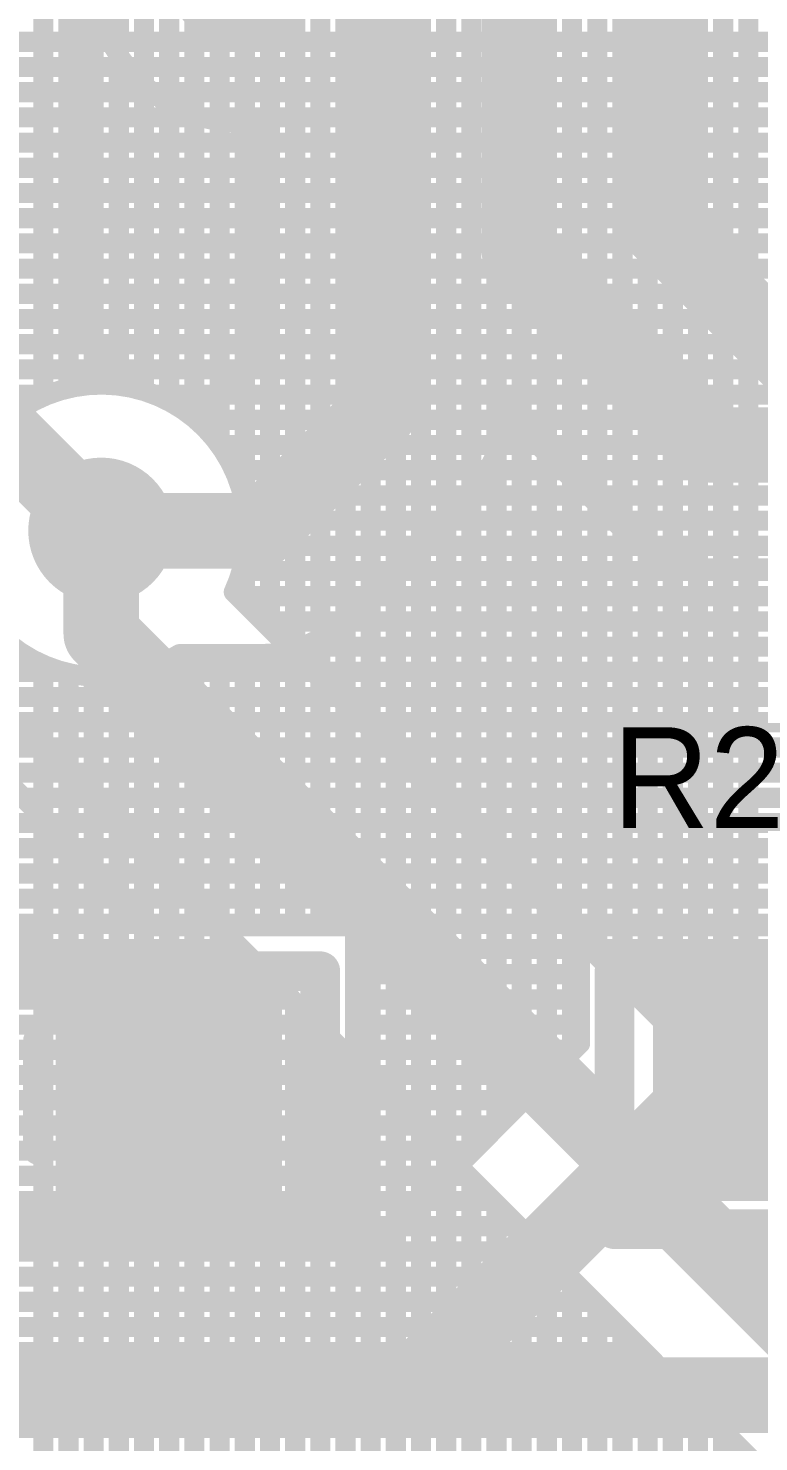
# Model space of a CAD drawing. Header units: millimetres. Extents: x 1.42 to 3.4, y 1.21 to 3.22.
# Drawn here: x 1.882 to 2.0271, y 2.3422 to 2.6227 of the extents above; entities that cross this region are included whole.
import ezdxf

# ---------------------------------------------------------------- set-up
doc = ezdxf.new("R2010")
doc.units = ezdxf.units.MM
doc.header["$MEASUREMENT"] = 0
for name, color, linetype in [('BottomLayer', 5, 'Continuous'), ('BottomSolder', 6, 'Continuous'), ('MultiLayer', 9, 'Continuous'), ('TopLayer', 1, 'Continuous'), ('TopOverlay', 2, 'Continuous'), ('TopPaste', 8, 'Continuous'), ('TopSolder', 216, 'Continuous'), ('ViaHoleLayer', 16, 'Continuous')]:
    doc.layers.add(name, color=color, linetype=linetype)

# ---------------------------------------------------------------- blocks, each defined once
blk = doc.blocks.new('R0603_9')
at = {"layer": 'TopLayer'}
for points in [[(-0.04992, 0.0175), (-0.04992, -0.0175), (-0.00992, 0.0175), (-0.00992, -0.0175)], [(0.00992, 0.0175), (0.00992, -0.0175), (0.04992, 0.0175), (0.04992, -0.0175)]]:
    blk.add_solid(points, dxfattribs=at)
at = {"layer": 'TopOverlay', "const_width": 0.00787}
for points in [[(-0.06007, 0.02559), (0.05993, 0.02559)], [(-0.06007, -0.02559), (-0.06007, 0.02559)], [(0.05993, -0.02559), (0.05993, 0.02559)], [(0.00039, 0.00945), (0.00039, 0.02165)], [(-0.00472, -0.00945), (-0.00472, 0.00827)], [(-0.00472, 0.00827), (0.00512, 0.00827)], [(0.00512, -0.00945), (0.00512, 0.00827)], [(-0.00472, -0.00945), (0.00512, -0.00945)], [(0.00039, -0.02165), (0.00039, -0.00866)], [(-0.06007, -0.02559), (0.05993, -0.02559)]]:
    blk.add_lwpolyline(points, dxfattribs=at)
at = {"layer": 'TopOverlay', "const_width": 0.00394}
for points in [[(-0.06204, 0.02559, 1), (-0.0581, 0.02559, 1)], [(-0.06204, 0.02559, 1), (-0.0581, 0.02559, 1)], [(0.05796, 0.02559, 1), (0.0619, 0.02559, 1)], [(0.05796, 0.02559, 1), (0.0619, 0.02559, 1)], [(-0.00158, 0.02165, 1), (0.00236, 0.02165, 1)], [(-0.00669, 0.00827, 1), (-0.00276, 0.00827, 1)], [(-0.00669, 0.00827, 1), (-0.00276, 0.00827, 1)], [(-0.00158, 0.00945, 1), (0.00236, 0.00945, 1)], [(0.00315, 0.00827, 1), (0.00709, 0.00827, 1)], [(0.00315, 0.00827, 1), (0.00709, 0.00827, 1)], [(-0.00669, -0.00945, 1), (-0.00276, -0.00945, 1)], [(-0.00669, -0.00945, 1), (-0.00276, -0.00945, 1)], [(-0.00158, -0.00866, 1), (0.00236, -0.00866, 1)], [(0.00315, -0.00945, 1), (0.00709, -0.00945, 1)], [(0.00315, -0.00945, 1), (0.00709, -0.00945, 1)], [(-0.00158, -0.02165, 1), (0.00236, -0.02165, 1)], [(-0.06204, -0.02559, 1), (-0.0581, -0.02559, 1)], [(-0.06204, -0.02559, 1), (-0.0581, -0.02559, 1)], [(0.05796, -0.02559, 1), (0.0619, -0.02559, 1)], [(0.05796, -0.02559, 1), (0.0619, -0.02559, 1)]]:
    blk.add_lwpolyline(points, format="xyb", close=True, dxfattribs=at)
at = {"layer": 'TopPaste'}
for points in [[(-0.04992, 0.0175), (-0.04992, -0.0175), (-0.00992, 0.0175), (-0.00992, -0.0175)], [(0.00992, 0.0175), (0.00992, -0.0175), (0.04992, 0.0175), (0.04992, -0.0175)]]:
    blk.add_solid(points, dxfattribs=at)
at = {"layer": 'TopSolder'}
for points in [[(-0.05242, 0.02), (-0.05242, -0.02), (-0.00742, 0.02), (-0.00742, -0.02)], [(0.00742, 0.02), (0.00742, -0.02), (0.05242, 0.02), (0.05242, -0.02)]]:
    blk.add_solid(points, dxfattribs=at)
blk = doc.blocks.new('12864_12')
at = {"layer": 'TopOverlay', "const_width": 0.002}
blk.add_lwpolyline([(-0.4874, -0.25528), (0.48661, -0.25528)], dxfattribs=at)
blk = doc.blocks.new('C0603_15')
at = {"layer": 'TopLayer'}
for points in [[(-0.00992, -0.0175), (-0.00992, 0.0175), (-0.04992, -0.0175), (-0.04992, 0.0175)], [(0.04992, -0.0175), (0.04992, 0.0175), (0.00992, -0.0175), (0.00992, 0.0175)]]:
    blk.add_solid(points, dxfattribs=at)
at = {"layer": 'TopOverlay'}
for points, const_width in [([(0.06, 0.02559), (-0.06, 0.02559)], 0.00787), ([(-0.06, 0.02559), (-0.06, -0.02559)], 0.00787), ([(0.06, 0.02559), (0.06, -0.02559)], 0.00787), ([(-0.00394, 0.00984), (-0.00394, -0.01181)], 0.00591), ([(0.00394, 0.00984), (0.00394, -0.01181)], 0.00591), ([(0.06, -0.02559), (-0.06, -0.02559)], 0.00787)]:
    blk.add_lwpolyline(points, dxfattribs=dict(at, const_width=const_width))
for points, const_width in [([(-0.06197, 0.02559, 1), (-0.05803, 0.02559, 1)], 0.00394), ([(-0.06197, 0.02559, 1), (-0.05803, 0.02559, 1)], 0.00394), ([(0.05803, 0.02559, 1), (0.06197, 0.02559, 1)], 0.00394), ([(0.05803, 0.02559, 1), (0.06197, 0.02559, 1)], 0.00394), ([(-0.00541, 0.00984, 1), (-0.00246, 0.00984, 1)], 0.00295), ([(0.00246, 0.00984, 1), (0.00541, 0.00984, 1)], 0.00295), ([(-0.00541, -0.01181, 1), (-0.00246, -0.01181, 1)], 0.00295), ([(0.00246, -0.01181, 1), (0.00541, -0.01181, 1)], 0.00295), ([(-0.06197, -0.02559, 1), (-0.05803, -0.02559, 1)], 0.00394), ([(-0.06197, -0.02559, 1), (-0.05803, -0.02559, 1)], 0.00394), ([(0.05803, -0.02559, 1), (0.06197, -0.02559, 1)], 0.00394), ([(0.05803, -0.02559, 1), (0.06197, -0.02559, 1)], 0.00394)]:
    blk.add_lwpolyline(points, format="xyb", close=True, dxfattribs=dict(at, const_width=const_width))
at = {"layer": 'TopPaste'}
for points in [[(-0.00992, -0.0175), (-0.00992, 0.0175), (-0.04992, -0.0175), (-0.04992, 0.0175)], [(0.04992, -0.0175), (0.04992, 0.0175), (0.00992, -0.0175), (0.00992, 0.0175)]]:
    blk.add_solid(points, dxfattribs=at)
at = {"layer": 'TopSolder'}
for points in [[(-0.00742, -0.02), (-0.00742, 0.02), (-0.05242, -0.02), (-0.05242, 0.02)], [(0.05242, -0.02), (0.05242, 0.02), (0.00742, -0.02), (0.00742, 0.02)]]:
    blk.add_solid(points, dxfattribs=at)

msp = doc.modelspace()

# ---------------------------------------------------------------- linework, layer by layer
at = {"layer": 'BottomLayer'}
for points, const_width in [([(1.885, 2.54962), (1.885, 3.21)], 0.004), ([(1.89, 2.55126), (1.89, 3.21)], 0.004), ([(1.895, 2.55196), (1.895, 3.21)], 0.004), ([(1.9, 2.55179), (1.9, 3.21)], 0.004), ([(1.905, 2.55073), (1.905, 3.21)], 0.004), ([(1.91, 2.54867), (1.91, 3.21)], 0.004), ([(1.915, 2.54533), (1.915, 3.21)], 0.004), ([(1.92, 2.53999), (1.92, 3.21)], 0.004), ([(1.925, 2.52836), (1.925, 3.21)], 0.004), ([(1.93, 2.50365), (1.93, 3.21)], 0.004), ([(1.935, 2.49865), (1.935, 3.21)], 0.004), ([(1.94, 2.49365), (1.94, 3.21)], 0.004), ([(1.945, 2.48865), (1.945, 3.21)], 0.004), ([(1.95, 2.48365), (1.95, 3.21)], 0.004), ([(1.955, 2.47865), (1.955, 3.21)], 0.004), ([(1.96, 2.47365), (1.96, 3.21)], 0.004), ([(1.965, 2.46865), (1.965, 3.21)], 0.004), ([(1.97, 2.46365), (1.97, 3.21)], 0.004), ([(1.975, 2.45865), (1.975, 3.21)], 0.004), ([(1.98, 2.45365), (1.98, 3.21)], 0.004), ([(1.985, 2.44865), (1.985, 3.21)], 0.004), ([(1.99, 2.44365), (1.99, 3.21)], 0.004), ([(1.995, 2.43865), (1.995, 3.21)], 0.004), ([(2, 2.43365), (2, 3.21)], 0.004), ([(2.005, 2.42865), (2.005, 3.21)], 0.004), ([(2.01, 2.42365), (2.01, 3.21)], 0.004), ([(2.015, 2.41865), (2.015, 3.21)], 0.004), ([(2.02, 2.41365), (2.02, 3.21)], 0.004), ([(2.025, 2.40865), (2.025, 3.21)], 0.004), ([(1.42, 2.62), (2.0975, 2.62)], 0.004), ([(1.42, 2.615), (2.1038, 2.615)], 0.004), ([(1.42, 2.61), (2.86939, 2.61)], 0.004), ([(1.42, 2.605), (2.87439, 2.605)], 0.004), ([(1.42, 2.6), (2.87939, 2.6)], 0.004), ([(1.42, 2.595), (2.88439, 2.595)], 0.004), ([(1.42, 2.59), (2.88939, 2.59)], 0.004), ([(1.42, 2.585), (2.89439, 2.585)], 0.004), ([(1.42, 2.58), (2.89939, 2.58)], 0.004), ([(1.42, 2.575), (2.90439, 2.575)], 0.004), ([(1.42, 2.57), (2.90939, 2.57)], 0.004), ([(1.42, 2.565), (2.91439, 2.565)], 0.004), ([(1.42, 2.56), (2.91939, 2.56)], 0.004), ([(1.42, 2.555), (2.21069, 2.555)], 0.004), ([(1.42, 2.55), (1.88592, 2.55)], 0.004), ([(1.90708, 2.55), (2.20399, 2.55)], 0.004), ([(1.91539, 2.545), (2.19999, 2.545)], 0.004), ([(1.91999, 2.54), (2.19747, 2.54)], 0.004), ([(1.9229, 2.535), (2.19603, 2.535)], 0.004), ([(1.8965, 2.5025), (1.8965, 2.523)], 0.015), ([(1.92464, 2.53), (2.1955, 2.53)], 0.004), ([(1.92543, 2.525), (2.19585, 2.525)], 0.004), ([(1.92534, 2.52), (2.1971, 2.52)], 0.004), ([(1.925, 2.50865), (1.925, 2.51764)], 0.004), ([(1.92437, 2.515), (2.19939, 2.515)], 0.004), ([(1.92282, 2.51083), (2.23785, 2.1958)], 0.004), ([(1.8965, 2.5025), (2.2315, 2.1675)], 0.015), ([(1.92365, 2.51), (2.20303, 2.51)], 0.004), ([(1.92865, 2.505), (2.20898, 2.505)], 0.004), ([(1.93365, 2.5), (2.22289, 2.5)], 0.004), ([(1.93865, 2.495), (2.22789, 2.495)], 0.004), ([(1.94365, 2.49), (2.23289, 2.49)], 0.004), ([(1.8792, 2.48515), (2.2032, 2.16115)], 0.004), ([(1.94865, 2.485), (2.23789, 2.485)], 0.004), ([(1.42, 2.48), (1.88435, 2.48)], 0.004), ([(1.95365, 2.48), (2.242, 2.48)], 0.004), ([(1.885, 1.24039), (1.885, 2.47935)], 0.004), ([(1.42, 2.475), (1.88935, 2.475)], 0.004), ([(1.89, 1.24039), (1.89, 2.47435)], 0.004), ([(1.95865, 2.475), (2.242, 2.475)], 0.004), ([(1.42, 2.47), (1.89435, 2.47)], 0.004), ([(1.895, 1.24039), (1.895, 2.46935)], 0.004), ([(1.96365, 2.47), (2.242, 2.47)], 0.004), ([(1.42, 2.465), (1.89935, 2.465)], 0.004), ([(1.9, 1.24039), (1.9, 2.46435)], 0.004), ([(1.96865, 2.465), (2.242, 2.465)], 0.004), ([(1.42, 2.46), (1.90435, 2.46)], 0.004), ([(1.905, 1.24039), (1.905, 2.45935)], 0.004), ([(1.97365, 2.46), (2.242, 2.46)], 0.004), ([(1.42, 2.455), (1.90935, 2.455)], 0.004), ([(1.97865, 2.455), (2.242, 2.455)], 0.004), ([(1.91, 2.27878), (1.91, 2.45435)], 0.004), ([(1.42, 2.45), (1.91435, 2.45)], 0.004), ([(1.915, 2.28646), (1.915, 2.44935)], 0.004), ([(1.98365, 2.45), (2.242, 2.45)], 0.004), ([(1.42, 2.445), (1.91935, 2.445)], 0.004), ([(1.92, 2.29085), (1.92, 2.44435)], 0.004), ([(1.98865, 2.445), (2.242, 2.445)], 0.004), ([(1.42, 2.44), (1.92435, 2.44)], 0.004), ([(1.925, 2.29362), (1.925, 2.43935)], 0.004), ([(1.99365, 2.44), (2.242, 2.44)], 0.004), ([(1.42, 2.435), (1.92935, 2.435)], 0.004), ([(1.93, 2.29526), (1.93, 2.43435)], 0.004), ([(1.99865, 2.435), (2.242, 2.435)], 0.004), ([(1.42, 2.43), (1.93435, 2.43)], 0.004), ([(2.00365, 2.43), (2.242, 2.43)], 0.004), ([(1.935, 2.29596), (1.935, 2.42935)], 0.004), ([(1.42, 2.425), (1.93935, 2.425)], 0.004), ([(1.94, 2.29579), (1.94, 2.42435)], 0.004), ([(2.00865, 2.425), (2.242, 2.425)], 0.004), ([(1.42, 2.42), (1.94435, 2.42)], 0.004), ([(1.945, 2.29473), (1.945, 2.41935)], 0.004), ([(2.01365, 2.42), (2.242, 2.42)], 0.004), ([(1.42, 2.415), (1.94935, 2.415)], 0.004), ([(1.95, 2.29267), (1.95, 2.41435)], 0.004), ([(2.01865, 2.415), (2.242, 2.415)], 0.004), ([(1.42, 2.41), (1.95435, 2.41)], 0.004), ([(2.02365, 2.41), (2.242, 2.41)], 0.004), ([(1.955, 2.28933), (1.955, 2.40935)], 0.004), ([(1.42, 2.405), (1.95935, 2.405)], 0.004), ([(1.96, 2.28399), (1.96, 2.40435)], 0.004), ([(2.02865, 2.405), (2.242, 2.405)], 0.004), ([(1.42, 2.4), (1.96435, 2.4)], 0.004), ([(1.965, 2.27476), (1.965, 2.39935)], 0.004), ([(1.42, 2.395), (1.96935, 2.395)], 0.004), ([(1.97, 2.26976), (1.97, 2.39435)], 0.004), ([(1.42, 2.39), (1.97435, 2.39)], 0.004), ([(1.975, 2.26476), (1.975, 2.38935)], 0.004), ([(1.42, 2.385), (1.97935, 2.385)], 0.004), ([(1.98, 2.25976), (1.98, 2.38435)], 0.004), ([(1.42, 2.38), (1.98435, 2.38)], 0.004), ([(1.985, 2.25476), (1.985, 2.37935)], 0.004), ([(1.42, 2.375), (1.98935, 2.375)], 0.004), ([(1.99, 2.24976), (1.99, 2.37435)], 0.004), ([(1.42, 2.37), (1.99435, 2.37)], 0.004), ([(1.995, 2.24476), (1.995, 2.36935)], 0.004), ([(1.42, 2.365), (1.99935, 2.365)], 0.004), ([(2, 2.23976), (2, 2.36435)], 0.004), ([(1.42, 2.36), (2.00435, 2.36)], 0.004), ([(2.005, 2.23476), (2.005, 2.35935)], 0.004), ([(1.42, 2.355), (2.00935, 2.355)], 0.004), ([(2.01, 2.22976), (2.01, 2.35435)], 0.004), ([(1.42, 2.35), (2.01435, 2.35)], 0.004), ([(2.015, 2.22476), (2.015, 2.34935)], 0.004), ([(1.42, 2.345), (2.01935, 2.345)], 0.004), ([(2.02, 2.21976), (2.02, 2.34435)], 0.004)]:
    msp.add_lwpolyline(points, dxfattribs=dict(at, const_width=const_width))
for points, const_width in [([(1.91841, 2.63291, 1), (1.93041, 2.63291, 1)], 0.012), ([(1.889, 2.55126, 1), (1.891, 2.55126, 1)], 0.002), ([(1.894, 2.55196, 1), (1.896, 2.55196, 1)], 0.002), ([(1.899, 2.55179, 1), (1.901, 2.55179, 1)], 0.002), ([(1.904, 2.55073, 1), (1.906, 2.55073, 1)], 0.002), ([(1.884, 2.54962, 1), (1.886, 2.54962, 1)], 0.002), ([(1.88492, 2.55, 1), (1.88692, 2.55, 1)], 0.002), ([(1.90608, 2.55, 1), (1.90808, 2.55, 1)], 0.002), ([(1.909, 2.54867, 1), (1.911, 2.54867, 1)], 0.002), ([(1.914, 2.54533, 1), (1.916, 2.54533, 1)], 0.002), ([(1.91439, 2.545, 1), (1.91639, 2.545, 1)], 0.002), ([(1.91899, 2.54, 1), (1.92099, 2.54, 1)], 0.002), ([(1.919, 2.53999, 1), (1.921, 2.53999, 1)], 0.002), ([(1.9219, 2.535, 1), (1.9239, 2.535, 1)], 0.002), ([(1.8905, 2.523, 1), (1.9025, 2.523, 1)], 0.012), ([(1.89275, 2.523, 1), (1.90025, 2.523, 1)], 0.0075), ([(1.92364, 2.53, 1), (1.92564, 2.53, 1)], 0.002), ([(1.924, 2.52836, 1), (1.926, 2.52836, 1)], 0.002), ([(1.92443, 2.525, 1), (1.92643, 2.525, 1)], 0.002), ([(1.9245, 2.523, 1), (1.9265, 2.523, 1)], 0.002), ([(1.9245, 2.523, 1), (1.9265, 2.523, 1)], 0.002), ([(1.92434, 2.52, 1), (1.92634, 2.52, 1)], 0.002), ([(1.924, 2.51764, 1), (1.926, 2.51764, 1)], 0.002), ([(1.92337, 2.515, 1), (1.92537, 2.515, 1)], 0.002), ([(1.92182, 2.51083, 1), (1.92382, 2.51083, 1)], 0.002), ([(1.92182, 2.51083, 1), (1.92382, 2.51083, 1)], 0.002), ([(1.89275, 2.5025, 1), (1.90025, 2.5025, 1)], 0.0075), ([(1.89275, 2.5025, 1), (1.90025, 2.5025, 1)], 0.0075), ([(1.92265, 2.51, 1), (1.92465, 2.51, 1)], 0.002), ([(1.924, 2.50865, 1), (1.926, 2.50865, 1)], 0.002), ([(1.92765, 2.505, 1), (1.92965, 2.505, 1)], 0.002), ([(1.929, 2.50365, 1), (1.931, 2.50365, 1)], 0.002), ([(1.93265, 2.5, 1), (1.93465, 2.5, 1)], 0.002), ([(1.934, 2.49865, 1), (1.936, 2.49865, 1)], 0.002), ([(1.93765, 2.495, 1), (1.93965, 2.495, 1)], 0.002), ([(1.939, 2.49365, 1), (1.941, 2.49365, 1)], 0.002), ([(1.94265, 2.49, 1), (1.94465, 2.49, 1)], 0.002), ([(1.944, 2.48865, 1), (1.946, 2.48865, 1)], 0.002), ([(1.94765, 2.485, 1), (1.94965, 2.485, 1)], 0.002), ([(1.949, 2.48365, 1), (1.951, 2.48365, 1)], 0.002), ([(1.88335, 2.48, 1), (1.88535, 2.48, 1)], 0.002), ([(1.95265, 2.48, 1), (1.95465, 2.48, 1)], 0.002), ([(1.884, 2.47935, 1), (1.886, 2.47935, 1)], 0.002), ([(1.954, 2.47865, 1), (1.956, 2.47865, 1)], 0.002), ([(1.88835, 2.475, 1), (1.89035, 2.475, 1)], 0.002), ([(1.889, 2.47435, 1), (1.891, 2.47435, 1)], 0.002), ([(1.95765, 2.475, 1), (1.95965, 2.475, 1)], 0.002), ([(1.959, 2.47365, 1), (1.961, 2.47365, 1)], 0.002), ([(1.89335, 2.47, 1), (1.89535, 2.47, 1)], 0.002), ([(1.894, 2.46935, 1), (1.896, 2.46935, 1)], 0.002), ([(1.96265, 2.47, 1), (1.96465, 2.47, 1)], 0.002), ([(1.964, 2.46865, 1), (1.966, 2.46865, 1)], 0.002), ([(1.89835, 2.465, 1), (1.90035, 2.465, 1)], 0.002), ([(1.899, 2.46435, 1), (1.901, 2.46435, 1)], 0.002), ([(1.96765, 2.465, 1), (1.96965, 2.465, 1)], 0.002), ([(1.969, 2.46365, 1), (1.971, 2.46365, 1)], 0.002), ([(1.90335, 2.46, 1), (1.90535, 2.46, 1)], 0.002), ([(1.904, 2.45935, 1), (1.906, 2.45935, 1)], 0.002), ([(1.97265, 2.46, 1), (1.97465, 2.46, 1)], 0.002), ([(1.974, 2.45865, 1), (1.976, 2.45865, 1)], 0.002), ([(1.90835, 2.455, 1), (1.91035, 2.455, 1)], 0.002), ([(1.97765, 2.455, 1), (1.97965, 2.455, 1)], 0.002), ([(1.909, 2.45435, 1), (1.911, 2.45435, 1)], 0.002), ([(1.979, 2.45365, 1), (1.981, 2.45365, 1)], 0.002), ([(1.91335, 2.45, 1), (1.91535, 2.45, 1)], 0.002), ([(1.914, 2.44935, 1), (1.916, 2.44935, 1)], 0.002), ([(1.98265, 2.45, 1), (1.98465, 2.45, 1)], 0.002), ([(1.984, 2.44865, 1), (1.986, 2.44865, 1)], 0.002), ([(1.91835, 2.445, 1), (1.92035, 2.445, 1)], 0.002), ([(1.919, 2.44435, 1), (1.921, 2.44435, 1)], 0.002), ([(1.98765, 2.445, 1), (1.98965, 2.445, 1)], 0.002), ([(1.989, 2.44365, 1), (1.991, 2.44365, 1)], 0.002), ([(1.92335, 2.44, 1), (1.92535, 2.44, 1)], 0.002), ([(1.924, 2.43935, 1), (1.926, 2.43935, 1)], 0.002), ([(1.99265, 2.44, 1), (1.99465, 2.44, 1)], 0.002), ([(1.994, 2.43865, 1), (1.996, 2.43865, 1)], 0.002), ([(1.92835, 2.435, 1), (1.93035, 2.435, 1)], 0.002), ([(1.929, 2.43435, 1), (1.931, 2.43435, 1)], 0.002), ([(1.99765, 2.435, 1), (1.99965, 2.435, 1)], 0.002), ([(1.999, 2.43365, 1), (2.001, 2.43365, 1)], 0.002), ([(1.93335, 2.43, 1), (1.93535, 2.43, 1)], 0.002), ([(2.00265, 2.43, 1), (2.00465, 2.43, 1)], 0.002), ([(1.934, 2.42935, 1), (1.936, 2.42935, 1)], 0.002), ([(2.004, 2.42865, 1), (2.006, 2.42865, 1)], 0.002), ([(1.93835, 2.425, 1), (1.94035, 2.425, 1)], 0.002), ([(1.939, 2.42435, 1), (1.941, 2.42435, 1)], 0.002), ([(2.00765, 2.425, 1), (2.00965, 2.425, 1)], 0.002), ([(2.009, 2.42365, 1), (2.011, 2.42365, 1)], 0.002), ([(1.94335, 2.42, 1), (1.94535, 2.42, 1)], 0.002), ([(1.944, 2.41935, 1), (1.946, 2.41935, 1)], 0.002), ([(2.01265, 2.42, 1), (2.01465, 2.42, 1)], 0.002), ([(2.014, 2.41865, 1), (2.016, 2.41865, 1)], 0.002), ([(1.94835, 2.415, 1), (1.95035, 2.415, 1)], 0.002), ([(1.949, 2.41435, 1), (1.951, 2.41435, 1)], 0.002), ([(2.01765, 2.415, 1), (2.01965, 2.415, 1)], 0.002), ([(2.019, 2.41365, 1), (2.021, 2.41365, 1)], 0.002), ([(1.95335, 2.41, 1), (1.95535, 2.41, 1)], 0.002), ([(2.02265, 2.41, 1), (2.02465, 2.41, 1)], 0.002), ([(1.954, 2.40935, 1), (1.956, 2.40935, 1)], 0.002), ([(2.024, 2.40865, 1), (2.026, 2.40865, 1)], 0.002), ([(1.95835, 2.405, 1), (1.96035, 2.405, 1)], 0.002), ([(1.959, 2.40435, 1), (1.961, 2.40435, 1)], 0.002), ([(2.02765, 2.405, 1), (2.02965, 2.405, 1)], 0.002), ([(1.96335, 2.4, 1), (1.96535, 2.4, 1)], 0.002), ([(1.964, 2.39935, 1), (1.966, 2.39935, 1)], 0.002), ([(1.96835, 2.395, 1), (1.97035, 2.395, 1)], 0.002), ([(1.969, 2.39435, 1), (1.971, 2.39435, 1)], 0.002), ([(1.97335, 2.39, 1), (1.97535, 2.39, 1)], 0.002), ([(1.974, 2.38935, 1), (1.976, 2.38935, 1)], 0.002), ([(1.97835, 2.385, 1), (1.98035, 2.385, 1)], 0.002), ([(1.979, 2.38435, 1), (1.981, 2.38435, 1)], 0.002), ([(1.98335, 2.38, 1), (1.98535, 2.38, 1)], 0.002), ([(1.984, 2.37935, 1), (1.986, 2.37935, 1)], 0.002), ([(1.98835, 2.375, 1), (1.99035, 2.375, 1)], 0.002), ([(1.989, 2.37435, 1), (1.991, 2.37435, 1)], 0.002), ([(1.99335, 2.37, 1), (1.99535, 2.37, 1)], 0.002), ([(1.994, 2.36935, 1), (1.996, 2.36935, 1)], 0.002), ([(1.99835, 2.365, 1), (2.00035, 2.365, 1)], 0.002), ([(1.999, 2.36435, 1), (2.001, 2.36435, 1)], 0.002), ([(2.00335, 2.36, 1), (2.00535, 2.36, 1)], 0.002), ([(2.004, 2.35935, 1), (2.006, 2.35935, 1)], 0.002), ([(2.00835, 2.355, 1), (2.01035, 2.355, 1)], 0.002), ([(2.009, 2.35435, 1), (2.011, 2.35435, 1)], 0.002), ([(2.01335, 2.35, 1), (2.01535, 2.35, 1)], 0.002), ([(2.014, 2.34935, 1), (2.016, 2.34935, 1)], 0.002), ([(2.01835, 2.345, 1), (2.02035, 2.345, 1)], 0.002), ([(2.019, 2.34435, 1), (2.021, 2.34435, 1)], 0.002)]:
    msp.add_lwpolyline(points, format="xyb", close=True, dxfattribs=dict(at, const_width=const_width))
at = {"layer": 'BottomLayer', "const_width": 0.004}
for points in [[(1.872, 2.50748, -1.331228), (1.9255, 2.523)], [(1.9255, 2.523, -0.108722), (1.92282, 2.51083)]]:
    msp.add_lwpolyline(points, format="xyb", dxfattribs=at)
at = {"layer": 'BottomSolder', "const_width": 0.0145}
for points in [[(1.91716, 2.63291, 1), (1.93166, 2.63291, 1)], [(1.88925, 2.523, 1), (1.90375, 2.523, 1)]]:
    msp.add_lwpolyline(points, format="xyb", close=True, dxfattribs=at)
at = {"layer": 'MultiLayer', "const_width": 0.012}
for points in [[(1.91841, 2.63291, 1), (1.93041, 2.63291, 1)], [(1.8905, 2.523, 1), (1.9025, 2.523, 1)]]:
    msp.add_lwpolyline(points, format="xyb", close=True, dxfattribs=at)
at = {"layer": 'TopLayer'}
for points, const_width in [([(1.95197, 2.54697), (1.95197, 2.75)], 0.015), ([(1.97953, 2.57847), (1.97953, 2.75)], 0.015), ([(2.00709, 2.58341), (2.00709, 2.75)], 0.015), ([(1.89379, 2.56036), (1.89379, 2.69363)], 0.004), ([(1.895, 2.55915), (1.895, 2.69363)], 0.004), ([(1.89379, 2.62), (1.89844, 2.62)], 0.004), ([(1.89379, 2.615), (1.9016, 2.615)], 0.004), ([(1.9, 2.55415), (1.9, 2.61725)], 0.004), ([(1.89379, 2.61), (1.90663, 2.61)], 0.004), ([(1.905, 2.55073), (1.905, 2.61136)], 0.004), ([(1.91, 2.54867), (1.91, 2.60774)], 0.004), ([(1.89379, 2.605), (1.91653, 2.605)], 0.004), ([(1.915, 2.5475), (1.915, 2.60548)], 0.004), ([(1.92, 2.54965), (1.92, 2.60425)], 0.004), ([(1.925, 2.55465), (1.925, 2.60392)], 0.004), ([(1.92747, 2.55712), (1.92747, 2.60407)], 0.004), ([(1.89379, 2.6), (1.92747, 2.6)], 0.004), ([(1.89379, 2.595), (1.92747, 2.595)], 0.004), ([(1.89379, 2.59), (1.92747, 2.59)], 0.004), ([(2.00709, 2.58341), (2.0505, 2.54)], 0.015), ([(1.89379, 2.585), (1.92747, 2.585)], 0.004), ([(1.97953, 2.57847), (2.018, 2.54)], 0.015), ([(1.89379, 2.58), (1.92747, 2.58)], 0.004), ([(1.89379, 2.575), (1.92747, 2.575)], 0.004), ([(1.89379, 2.57), (1.92747, 2.57)], 0.004), ([(1.89379, 2.565), (1.92747, 2.565)], 0.004), ([(1.89379, 2.56036), (1.90285, 2.5513)], 0.004), ([(1.89415, 2.56), (1.92747, 2.56)], 0.004), ([(1.86929, 2.55021), (1.8965, 2.523)], 0.015), ([(1.91785, 2.5475), (1.92747, 2.55712)], 0.004), ([(1.89915, 2.555), (1.92535, 2.555)], 0.004), ([(1.928, 2.523), (1.95197, 2.54697)], 0.015), ([(1.90708, 2.55), (1.92035, 2.55)], 0.004), ([(1.91202, 2.5475), (1.91785, 2.5475)], 0.004), ([(1.97647, 2.54688), (2.00065, 2.5227)], 0.004), ([(2.018, 2.54), (2.0505, 2.54)], 0.015), ([(1.98, 2.40965), (1.98, 2.54335)], 0.004), ([(1.97546, 2.54), (1.98335, 2.54)], 0.004), ([(1.975, 2.40465), (1.975, 2.53861)], 0.004), ([(1.985, 2.41465), (1.985, 2.53835)], 0.004), ([(1.97335, 2.535), (1.98835, 2.535)], 0.004), ([(1.99, 2.41965), (1.99, 2.53335)], 0.004), ([(1.8965, 2.523), (1.928, 2.523)], 0.015), ([(1.94535, 2.5057), (1.96927, 2.52962)], 0.004), ([(1.96964, 2.53), (1.99335, 2.53)], 0.004), ([(1.97, 2.39965), (1.97, 2.53038)], 0.004), ([(1.995, 2.4445), (1.995, 2.52835)], 0.004), ([(1.96465, 2.525), (1.99835, 2.525)], 0.004), ([(1.965, 2.39465), (1.965, 2.52535)], 0.004), ([(2, 2.4445), (2, 2.52335)], 0.004), ([(1.95965, 2.52), (2.00385, 2.52)], 0.004), ([(1.96, 2.38965), (1.96, 2.52035)], 0.004), ([(2.005, 2.4445), (2.005, 2.51923)], 0.004), ([(2.01, 2.4445), (2.01, 2.51684)], 0.004), ([(1.95465, 2.515), (2.07485, 2.515)], 0.004), ([(1.955, 2.38465), (1.955, 2.51535)], 0.004), ([(2.015, 2.4445), (2.015, 2.51568)], 0.004), ([(2.018, 2.5155), (2.0505, 2.5155)], 0.004), ([(2.02, 2.4445), (2.02, 2.5155)], 0.004), ([(2.025, 2.4445), (2.025, 2.5155)], 0.004), ([(1.94965, 2.51), (2.07985, 2.51)], 0.004), ([(1.95, 2.37965), (1.95, 2.51035)], 0.004), ([(1.945, 2.4445), (1.945, 2.50536)], 0.004), ([(1.94462, 2.505), (2.08485, 2.505)], 0.004), ([(1.93644, 2.5), (2.08667, 2.5)], 0.004), ([(1.94, 2.4445), (1.94, 2.50164)], 0.004), ([(1.91, 2.4445), (1.91, 2.49733)], 0.004), ([(1.91202, 2.4985), (1.928, 2.4985)], 0.004), ([(1.915, 2.4445), (1.915, 2.4985)], 0.004), ([(1.92, 2.4445), (1.92, 2.4985)], 0.004), ([(1.925, 2.4445), (1.925, 2.4985)], 0.004), ([(1.93, 2.4445), (1.93, 2.49858)], 0.004), ([(1.935, 2.4445), (1.935, 2.49952)], 0.004), ([(1.86373, 2.495), (1.88895, 2.495)], 0.004), ([(1.885, 2.46603), (1.885, 2.49638)], 0.004), ([(1.89, 2.46103), (1.89, 2.49474)], 0.004), ([(1.895, 2.45603), (1.895, 2.49404)], 0.004), ([(1.9, 2.45103), (1.9, 2.49421)], 0.004), ([(1.90405, 2.495), (2.08931, 2.495)], 0.004), ([(1.905, 2.44603), (1.905, 2.49527)], 0.004), ([(1.86373, 2.49), (2.0935, 2.49)], 0.004), ([(1.86373, 2.4873), (1.90653, 2.4445)], 0.004), ([(1.86603, 2.485), (2.10065, 2.485)], 0.004), ([(1.84173, 2.47819), (1.90992, 2.41)], 0.01), ([(1.87103, 2.48), (2.12746, 2.48)], 0.004), ([(1.87603, 2.475), (2.12231, 2.475)], 0.004), ([(1.88103, 2.47), (2.11731, 2.47)], 0.004), ([(1.88603, 2.465), (2.11231, 2.465)], 0.004), ([(1.89103, 2.46), (2.10731, 2.46)], 0.004), ([(1.89603, 2.455), (2.10231, 2.455)], 0.004), ([(1.90103, 2.45), (2.09731, 2.45)], 0.004), ([(1.90603, 2.445), (2.09231, 2.445)], 0.004), ([(1.90653, 2.4445), (1.94692, 2.4445)], 0.004), ([(1.94692, 2.37657), (1.94692, 2.4445)], 0.004), ([(1.99158, 2.4445), (2.05142, 2.4445)], 0.004), ([(1.99158, 2.42123), (1.99158, 2.4445)], 0.004), ([(1.94692, 2.44), (1.99158, 2.44)], 0.004), ([(1.94692, 2.435), (1.99158, 2.435)], 0.004), ([(1.94692, 2.43), (1.99158, 2.43)], 0.004), ([(1.94692, 2.425), (1.99158, 2.425)], 0.004), ([(1.94692, 2.37657), (1.99158, 2.42123)], 0.004), ([(1.94692, 2.42), (1.99035, 2.42)], 0.004), ([(1.9565, 2.3515), (2.015, 2.41)], 0.015), ([(1.94692, 2.415), (1.98535, 2.415)], 0.004), ([(1.94692, 2.41), (1.98035, 2.41)], 0.004), ([(1.94692, 2.405), (1.97535, 2.405)], 0.004), ([(1.94692, 2.4), (1.97035, 2.4)], 0.004), ([(1.94692, 2.395), (1.96535, 2.395)], 0.004), ([(1.94692, 2.39), (1.96035, 2.39)], 0.004), ([(1.94692, 2.385), (1.95535, 2.385)], 0.004), ([(1.94692, 2.38), (1.95035, 2.38)], 0.004), ([(1.849, 2.3515), (1.9565, 2.3515)], 0.015), ([(1.9565, 2.3515), (2.13358, 2.3515)], 0.015)]:
    msp.add_lwpolyline(points, dxfattribs=dict(at, const_width=const_width))
at = {"layer": 'TopLayer', "const_width": 0.004}
for points in [[(1.92747, 2.60407, -0.627309), (1.89991, 2.64843)], [(1.90285, 2.5513, -0.08614), (1.91202, 2.5475)], [(1.97647, 2.54688, -0.198373), (1.96927, 2.52962)], [(1.97647, 2.54688, -0.198019), (1.96929, 2.52964)], [(2.018, 2.5155, -0.199267), (2.00065, 2.5227)], [(2.018, 2.5155, -0.198912), (2.00068, 2.52268)], [(1.91202, 2.4985, -0.518867), (1.8682, 2.51665)], [(1.94535, 2.5057, -0.199267), (1.928, 2.4985)], [(1.94532, 2.50568, -0.198912), (1.928, 2.4985)]]:
    msp.add_lwpolyline(points, format="xyb", dxfattribs=at)
at = {"layer": 'TopLayer'}
for points, const_width in [([(1.91841, 2.63291, 1), (1.93041, 2.63291, 1)], 0.012), ([(1.89279, 2.62, 1), (1.89479, 2.62, 1)], 0.002), ([(1.89744, 2.62, 1), (1.89944, 2.62, 1)], 0.002), ([(1.89279, 2.615, 1), (1.89479, 2.615, 1)], 0.002), ([(1.899, 2.61725, 1), (1.901, 2.61725, 1)], 0.002), ([(1.9006, 2.615, 1), (1.9026, 2.615, 1)], 0.002), ([(1.89279, 2.61, 1), (1.89479, 2.61, 1)], 0.002), ([(1.904, 2.61136, 1), (1.906, 2.61136, 1)], 0.002), ([(1.90563, 2.61, 1), (1.90763, 2.61, 1)], 0.002), ([(1.909, 2.60774, 1), (1.911, 2.60774, 1)], 0.002), ([(1.89279, 2.605, 1), (1.89479, 2.605, 1)], 0.002), ([(1.914, 2.60548, 1), (1.916, 2.60548, 1)], 0.002), ([(1.91553, 2.605, 1), (1.91753, 2.605, 1)], 0.002), ([(1.919, 2.60425, 1), (1.921, 2.60425, 1)], 0.002), ([(1.924, 2.60392, 1), (1.926, 2.60392, 1)], 0.002), ([(1.92647, 2.60407, 1), (1.92847, 2.60407, 1)], 0.002), ([(1.92647, 2.60407, 1), (1.92847, 2.60407, 1)], 0.002), ([(1.89279, 2.6, 1), (1.89479, 2.6, 1)], 0.002), ([(1.92647, 2.6, 1), (1.92847, 2.6, 1)], 0.002), ([(1.89279, 2.595, 1), (1.89479, 2.595, 1)], 0.002), ([(1.92647, 2.595, 1), (1.92847, 2.595, 1)], 0.002), ([(1.89279, 2.59, 1), (1.89479, 2.59, 1)], 0.002), ([(1.92647, 2.59, 1), (1.92847, 2.59, 1)], 0.002), ([(2.00334, 2.58341, 1), (2.01084, 2.58341, 1)], 0.0075), ([(2.00334, 2.58341, 1), (2.01084, 2.58341, 1)], 0.0075), ([(1.89279, 2.585, 1), (1.89479, 2.585, 1)], 0.002), ([(1.92647, 2.585, 1), (1.92847, 2.585, 1)], 0.002), ([(1.97578, 2.57847, 1), (1.98328, 2.57847, 1)], 0.0075), ([(1.97578, 2.57847, 1), (1.98328, 2.57847, 1)], 0.0075), ([(1.89279, 2.58, 1), (1.89479, 2.58, 1)], 0.002), ([(1.92647, 2.58, 1), (1.92847, 2.58, 1)], 0.002), ([(1.89279, 2.575, 1), (1.89479, 2.575, 1)], 0.002), ([(1.92647, 2.575, 1), (1.92847, 2.575, 1)], 0.002), ([(1.89279, 2.57, 1), (1.89479, 2.57, 1)], 0.002), ([(1.92647, 2.57, 1), (1.92847, 2.57, 1)], 0.002), ([(1.89279, 2.565, 1), (1.89479, 2.565, 1)], 0.002), ([(1.92647, 2.565, 1), (1.92847, 2.565, 1)], 0.002), ([(1.89279, 2.56036, 1), (1.89479, 2.56036, 1)], 0.002), ([(1.89279, 2.56036, 1), (1.89479, 2.56036, 1)], 0.002), ([(1.89315, 2.56, 1), (1.89515, 2.56, 1)], 0.002), ([(1.894, 2.55915, 1), (1.896, 2.55915, 1)], 0.002), ([(1.92647, 2.56, 1), (1.92847, 2.56, 1)], 0.002), ([(1.92647, 2.55712, 1), (1.92847, 2.55712, 1)], 0.002), ([(1.92647, 2.55712, 1), (1.92847, 2.55712, 1)], 0.002), ([(1.89815, 2.555, 1), (1.90015, 2.555, 1)], 0.002), ([(1.899, 2.55415, 1), (1.901, 2.55415, 1)], 0.002), ([(1.924, 2.55465, 1), (1.926, 2.55465, 1)], 0.002), ([(1.92435, 2.555, 1), (1.92635, 2.555, 1)], 0.002), ([(1.90185, 2.5513, 1), (1.90385, 2.5513, 1)], 0.002), ([(1.90185, 2.5513, 1), (1.90385, 2.5513, 1)], 0.002), ([(1.904, 2.55073, 1), (1.906, 2.55073, 1)], 0.002), ([(1.94822, 2.54697, 1), (1.95572, 2.54697, 1)], 0.0075), ([(1.94822, 2.54697, 1), (1.95572, 2.54697, 1)], 0.0075), ([(1.90608, 2.55, 1), (1.90808, 2.55, 1)], 0.002), ([(1.909, 2.54867, 1), (1.911, 2.54867, 1)], 0.002), ([(1.91102, 2.5475, 1), (1.91302, 2.5475, 1)], 0.002), ([(1.91102, 2.5475, 1), (1.91302, 2.5475, 1)], 0.002), ([(1.914, 2.5475, 1), (1.916, 2.5475, 1)], 0.002), ([(1.91685, 2.5475, 1), (1.91885, 2.5475, 1)], 0.002), ([(1.91685, 2.5475, 1), (1.91885, 2.5475, 1)], 0.002), ([(1.919, 2.54965, 1), (1.921, 2.54965, 1)], 0.002), ([(1.91935, 2.55, 1), (1.92135, 2.55, 1)], 0.002), ([(1.97547, 2.54688, 1), (1.97747, 2.54688, 1)], 0.002), ([(1.97547, 2.54688, 1), (1.97747, 2.54688, 1)], 0.002), ([(1.97547, 2.54688, 1), (1.97747, 2.54688, 1)], 0.002), ([(2.01425, 2.54, 1), (2.02175, 2.54, 1)], 0.0075), ([(2.01425, 2.54, 1), (2.02175, 2.54, 1)], 0.0075), ([(1.979, 2.54335, 1), (1.981, 2.54335, 1)], 0.002), ([(1.97446, 2.54, 1), (1.97646, 2.54, 1)], 0.002), ([(1.98235, 2.54, 1), (1.98435, 2.54, 1)], 0.002), ([(1.974, 2.53861, 1), (1.976, 2.53861, 1)], 0.002), ([(1.984, 2.53835, 1), (1.986, 2.53835, 1)], 0.002), ([(1.97235, 2.535, 1), (1.97435, 2.535, 1)], 0.002), ([(1.98735, 2.535, 1), (1.98935, 2.535, 1)], 0.002), ([(1.989, 2.53335, 1), (1.991, 2.53335, 1)], 0.002), ([(1.8905, 2.523, 1), (1.9025, 2.523, 1)], 0.012), ([(1.89275, 2.523, 1), (1.90025, 2.523, 1)], 0.0075), ([(1.89275, 2.523, 1), (1.90025, 2.523, 1)], 0.0075), ([(1.92425, 2.523, 1), (1.93175, 2.523, 1)], 0.0075), ([(1.92425, 2.523, 1), (1.93175, 2.523, 1)], 0.0075), ([(1.96827, 2.52962, 1), (1.97027, 2.52962, 1)], 0.002), ([(1.96827, 2.52962, 1), (1.97027, 2.52962, 1)], 0.002), ([(1.96829, 2.52964, 1), (1.97029, 2.52964, 1)], 0.002), ([(1.96864, 2.53, 1), (1.97064, 2.53, 1)], 0.002), ([(1.969, 2.53038, 1), (1.971, 2.53038, 1)], 0.002), ([(1.99235, 2.53, 1), (1.99435, 2.53, 1)], 0.002), ([(1.994, 2.52835, 1), (1.996, 2.52835, 1)], 0.002), ([(1.96365, 2.525, 1), (1.96565, 2.525, 1)], 0.002), ([(1.964, 2.52535, 1), (1.966, 2.52535, 1)], 0.002), ([(1.99735, 2.525, 1), (1.99935, 2.525, 1)], 0.002), ([(1.999, 2.52335, 1), (2.001, 2.52335, 1)], 0.002), ([(1.99965, 2.5227, 1), (2.00165, 2.5227, 1)], 0.002), ([(1.99965, 2.5227, 1), (2.00165, 2.5227, 1)], 0.002), ([(1.99968, 2.52268, 1), (2.00168, 2.52268, 1)], 0.002), ([(1.95865, 2.52, 1), (1.96065, 2.52, 1)], 0.002), ([(1.959, 2.52035, 1), (1.961, 2.52035, 1)], 0.002), ([(2.00285, 2.52, 1), (2.00485, 2.52, 1)], 0.002), ([(2.004, 2.51923, 1), (2.006, 2.51923, 1)], 0.002), ([(2.009, 2.51684, 1), (2.011, 2.51684, 1)], 0.002), ([(1.95365, 2.515, 1), (1.95565, 2.515, 1)], 0.002), ([(1.954, 2.51535, 1), (1.956, 2.51535, 1)], 0.002), ([(2.014, 2.51568, 1), (2.016, 2.51568, 1)], 0.002), ([(2.017, 2.5155, 1), (2.019, 2.5155, 1)], 0.002), ([(2.017, 2.5155, 1), (2.019, 2.5155, 1)], 0.002), ([(2.017, 2.5155, 1), (2.019, 2.5155, 1)], 0.002), ([(2.019, 2.5155, 1), (2.021, 2.5155, 1)], 0.002), ([(2.024, 2.5155, 1), (2.026, 2.5155, 1)], 0.002), ([(1.94865, 2.51, 1), (1.95065, 2.51, 1)], 0.002), ([(1.949, 2.51035, 1), (1.951, 2.51035, 1)], 0.002), ([(1.944, 2.50536, 1), (1.946, 2.50536, 1)], 0.002), ([(1.94432, 2.50568, 1), (1.94632, 2.50568, 1)], 0.002), ([(1.94435, 2.5057, 1), (1.94635, 2.5057, 1)], 0.002), ([(1.94435, 2.5057, 1), (1.94635, 2.5057, 1)], 0.002), ([(1.94362, 2.505, 1), (1.94562, 2.505, 1)], 0.002), ([(1.93544, 2.5, 1), (1.93744, 2.5, 1)], 0.002), ([(1.939, 2.50164, 1), (1.941, 2.50164, 1)], 0.002), ([(1.909, 2.49733, 1), (1.911, 2.49733, 1)], 0.002), ([(1.91102, 2.4985, 1), (1.91302, 2.4985, 1)], 0.002), ([(1.91102, 2.4985, 1), (1.91302, 2.4985, 1)], 0.002), ([(1.914, 2.4985, 1), (1.916, 2.4985, 1)], 0.002), ([(1.919, 2.4985, 1), (1.921, 2.4985, 1)], 0.002), ([(1.924, 2.4985, 1), (1.926, 2.4985, 1)], 0.002), ([(1.927, 2.4985, 1), (1.929, 2.4985, 1)], 0.002), ([(1.927, 2.4985, 1), (1.929, 2.4985, 1)], 0.002), ([(1.927, 2.4985, 1), (1.929, 2.4985, 1)], 0.002), ([(1.929, 2.49858, 1), (1.931, 2.49858, 1)], 0.002), ([(1.934, 2.49952, 1), (1.936, 2.49952, 1)], 0.002), ([(1.884, 2.49638, 1), (1.886, 2.49638, 1)], 0.002), ([(1.88795, 2.495, 1), (1.88995, 2.495, 1)], 0.002), ([(1.889, 2.49474, 1), (1.891, 2.49474, 1)], 0.002), ([(1.894, 2.49404, 1), (1.896, 2.49404, 1)], 0.002), ([(1.899, 2.49421, 1), (1.901, 2.49421, 1)], 0.002), ([(1.90305, 2.495, 1), (1.90505, 2.495, 1)], 0.002), ([(1.904, 2.49527, 1), (1.906, 2.49527, 1)], 0.002), ([(1.88003, 2.47, 1), (1.88203, 2.47, 1)], 0.002), ([(1.884, 2.46603, 1), (1.886, 2.46603, 1)], 0.002), ([(1.88503, 2.465, 1), (1.88703, 2.465, 1)], 0.002), ([(1.889, 2.46103, 1), (1.891, 2.46103, 1)], 0.002), ([(1.89003, 2.46, 1), (1.89203, 2.46, 1)], 0.002), ([(1.894, 2.45603, 1), (1.896, 2.45603, 1)], 0.002), ([(1.89503, 2.455, 1), (1.89703, 2.455, 1)], 0.002), ([(1.899, 2.45103, 1), (1.901, 2.45103, 1)], 0.002), ([(1.90003, 2.45, 1), (1.90203, 2.45, 1)], 0.002), ([(1.904, 2.44603, 1), (1.906, 2.44603, 1)], 0.002), ([(1.90503, 2.445, 1), (1.90703, 2.445, 1)], 0.002), ([(1.90553, 2.4445, 1), (1.90753, 2.4445, 1)], 0.002), ([(1.90553, 2.4445, 1), (1.90753, 2.4445, 1)], 0.002), ([(1.909, 2.4445, 1), (1.911, 2.4445, 1)], 0.002), ([(1.914, 2.4445, 1), (1.916, 2.4445, 1)], 0.002), ([(1.919, 2.4445, 1), (1.921, 2.4445, 1)], 0.002), ([(1.924, 2.4445, 1), (1.926, 2.4445, 1)], 0.002), ([(1.929, 2.4445, 1), (1.931, 2.4445, 1)], 0.002), ([(1.934, 2.4445, 1), (1.936, 2.4445, 1)], 0.002), ([(1.939, 2.4445, 1), (1.941, 2.4445, 1)], 0.002), ([(1.944, 2.4445, 1), (1.946, 2.4445, 1)], 0.002), ([(1.94592, 2.4445, 1), (1.94792, 2.4445, 1)], 0.002), ([(1.94592, 2.4445, 1), (1.94792, 2.4445, 1)], 0.002), ([(1.99058, 2.4445, 1), (1.99258, 2.4445, 1)], 0.002), ([(1.99058, 2.4445, 1), (1.99258, 2.4445, 1)], 0.002), ([(1.994, 2.4445, 1), (1.996, 2.4445, 1)], 0.002), ([(1.999, 2.4445, 1), (2.001, 2.4445, 1)], 0.002), ([(2.004, 2.4445, 1), (2.006, 2.4445, 1)], 0.002), ([(2.009, 2.4445, 1), (2.011, 2.4445, 1)], 0.002), ([(2.014, 2.4445, 1), (2.016, 2.4445, 1)], 0.002), ([(2.019, 2.4445, 1), (2.021, 2.4445, 1)], 0.002), ([(2.024, 2.4445, 1), (2.026, 2.4445, 1)], 0.002), ([(1.94592, 2.44, 1), (1.94792, 2.44, 1)], 0.002), ([(1.99058, 2.44, 1), (1.99258, 2.44, 1)], 0.002), ([(1.94592, 2.435, 1), (1.94792, 2.435, 1)], 0.002), ([(1.99058, 2.435, 1), (1.99258, 2.435, 1)], 0.002), ([(1.94592, 2.43, 1), (1.94792, 2.43, 1)], 0.002), ([(1.99058, 2.43, 1), (1.99258, 2.43, 1)], 0.002), ([(1.94592, 2.425, 1), (1.94792, 2.425, 1)], 0.002), ([(1.99058, 2.425, 1), (1.99258, 2.425, 1)], 0.002), ([(1.99058, 2.42123, 1), (1.99258, 2.42123, 1)], 0.002), ([(1.99058, 2.42123, 1), (1.99258, 2.42123, 1)], 0.002), ([(1.94592, 2.42, 1), (1.94792, 2.42, 1)], 0.002), ([(1.989, 2.41965, 1), (1.991, 2.41965, 1)], 0.002), ([(1.98935, 2.42, 1), (1.99135, 2.42, 1)], 0.002), ([(2.01125, 2.41, 1), (2.01875, 2.41, 1)], 0.0075), ([(1.90742, 2.41, 1), (1.91242, 2.41, 1)], 0.005), ([(1.94592, 2.415, 1), (1.94792, 2.415, 1)], 0.002), ([(1.984, 2.41465, 1), (1.986, 2.41465, 1)], 0.002), ([(1.98435, 2.415, 1), (1.98635, 2.415, 1)], 0.002), ([(1.94592, 2.41, 1), (1.94792, 2.41, 1)], 0.002), ([(1.97935, 2.41, 1), (1.98135, 2.41, 1)], 0.002), ([(1.979, 2.40965, 1), (1.981, 2.40965, 1)], 0.002), ([(1.94592, 2.405, 1), (1.94792, 2.405, 1)], 0.002), ([(1.974, 2.40465, 1), (1.976, 2.40465, 1)], 0.002), ([(1.97435, 2.405, 1), (1.97635, 2.405, 1)], 0.002), ([(1.94592, 2.4, 1), (1.94792, 2.4, 1)], 0.002), ([(1.969, 2.39965, 1), (1.971, 2.39965, 1)], 0.002), ([(1.96935, 2.4, 1), (1.97135, 2.4, 1)], 0.002), ([(1.94592, 2.395, 1), (1.94792, 2.395, 1)], 0.002), ([(1.964, 2.39465, 1), (1.966, 2.39465, 1)], 0.002), ([(1.96435, 2.395, 1), (1.96635, 2.395, 1)], 0.002), ([(1.94592, 2.39, 1), (1.94792, 2.39, 1)], 0.002), ([(1.959, 2.38965, 1), (1.961, 2.38965, 1)], 0.002), ([(1.95935, 2.39, 1), (1.96135, 2.39, 1)], 0.002), ([(1.94592, 2.385, 1), (1.94792, 2.385, 1)], 0.002), ([(1.954, 2.38465, 1), (1.956, 2.38465, 1)], 0.002), ([(1.95435, 2.385, 1), (1.95635, 2.385, 1)], 0.002), ([(1.94592, 2.38, 1), (1.94792, 2.38, 1)], 0.002), ([(1.949, 2.37965, 1), (1.951, 2.37965, 1)], 0.002), ([(1.94935, 2.38, 1), (1.95135, 2.38, 1)], 0.002), ([(1.94592, 2.37657, 1), (1.94792, 2.37657, 1)], 0.002), ([(1.94592, 2.37657, 1), (1.94792, 2.37657, 1)], 0.002), ([(1.95275, 2.3515, 1), (1.96025, 2.3515, 1)], 0.0075), ([(1.95275, 2.3515, 1), (1.96025, 2.3515, 1)], 0.0075), ([(1.95275, 2.3515, 1), (1.96025, 2.3515, 1)], 0.0075)]:
    msp.add_lwpolyline(points, format="xyb", close=True, dxfattribs=dict(at, const_width=const_width))
at = {"layer": 'TopSolder', "const_width": 0.0145}
for points in [[(1.91716, 2.63291, 1), (1.93166, 2.63291, 1)], [(1.88925, 2.523, 1), (1.90375, 2.523, 1)]]:
    msp.add_lwpolyline(points, format="xyb", close=True, dxfattribs=at)
at = {"layer": 'ViaHoleLayer', "const_width": 0.006}
msp.add_lwpolyline([(1.8935, 2.523, 1), (1.8995, 2.523, 1)], format="xyb", close=True, dxfattribs=at)

# ---------------------------------------------------------------- block references
for name, p in [('12864_12', (2.1311, 2.75)), ('R0603_9', (2.0585, 2.41))]:
    msp.add_blockref(name, p)
at = {"rotation": 180}
msp.add_blockref('C0603_15', (1.88, 2.41), dxfattribs=at)

# ---------------------------------------------------------------- texts
at = {"layer": 'TopOverlay'}
msp.add_text('R2', height=0.02, dxfattribs=at).set_placement((1.998, 2.464))

doc.saveas('drawing.dxf')
